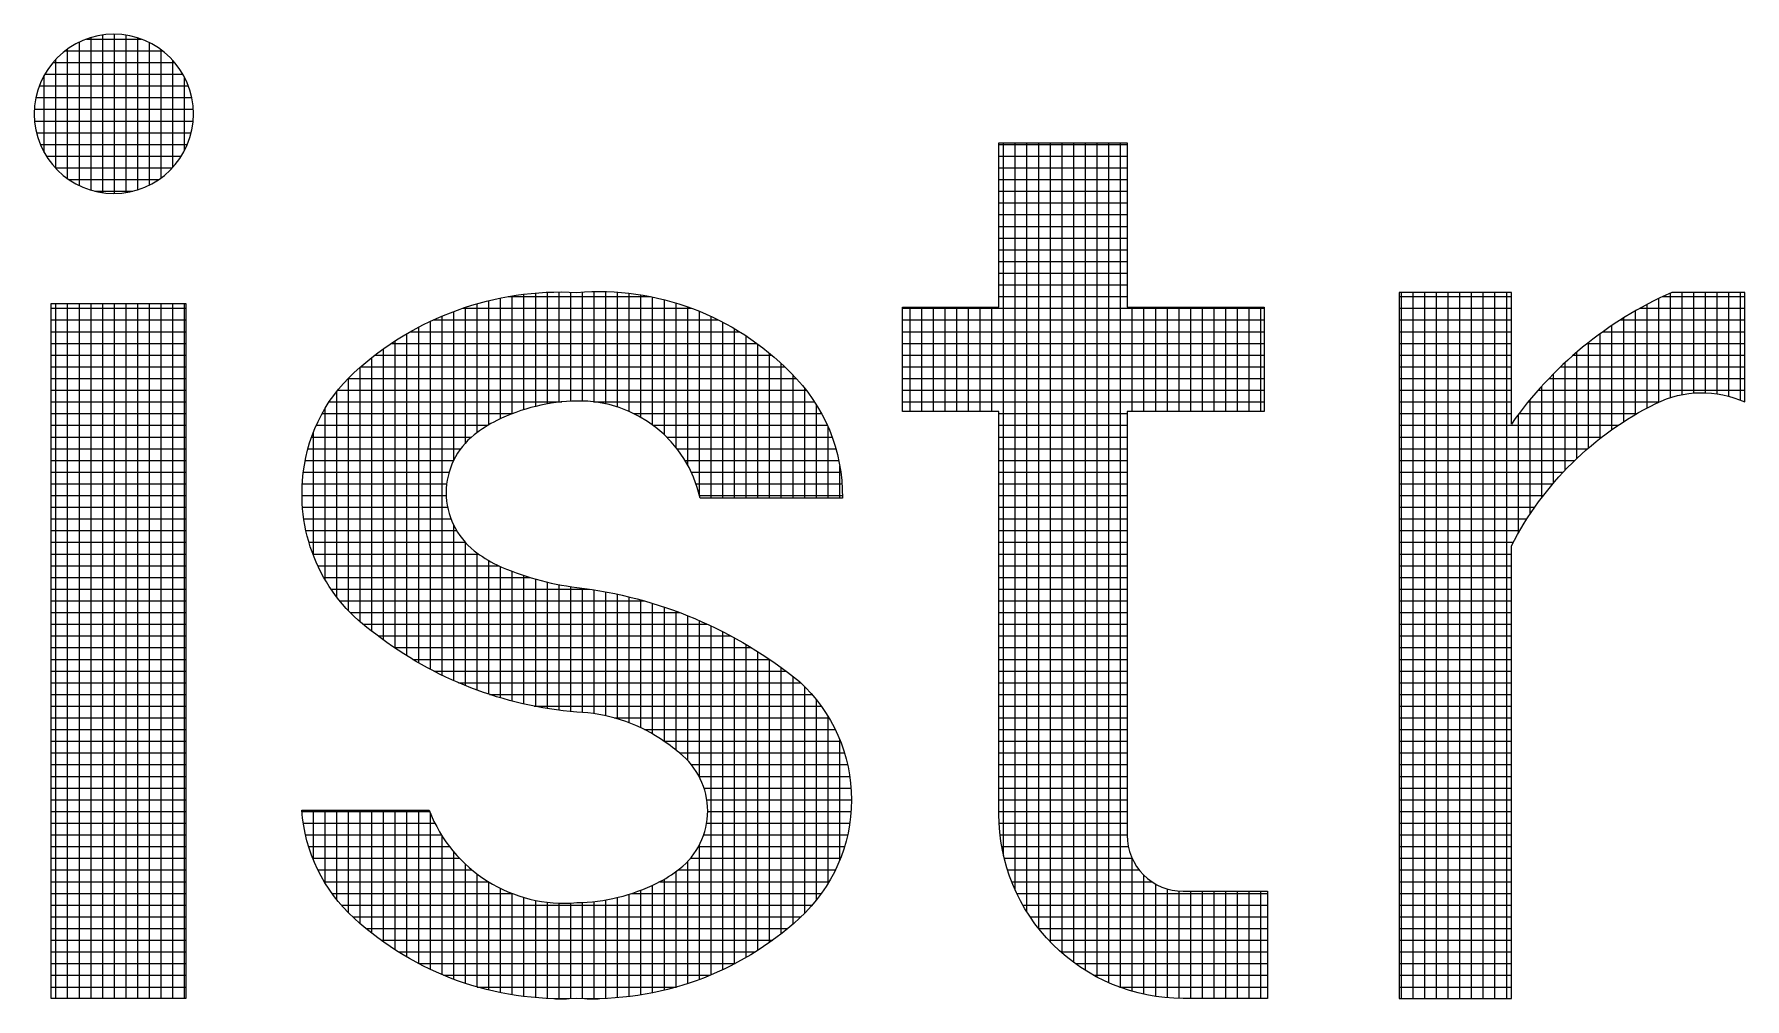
# Model space of a CAD drawing. Extents: x 0 to 841, y 0 to 594.
# Drawn here: x 725.748 to 728.239, y 98.319 to 99.722 of the extents above; entities that cross this region are included whole.
import ezdxf

# ---------------------------------------------------------------- set-up
doc = ezdxf.new("R2010")
doc.units = 0
doc.header["$LTSCALE"] = 5
doc.header["$MEASUREMENT"] = 0
doc.layers.add('한국지역난방기술주식회사 CI', color=7, linetype='Continuous')

# ---------------------------------------------------------------- blocks, each defined once
blk = doc.blocks.new('기술주CI')
at = {"layer": '한국지역난방기술주식회사 CI', "linetype": 'Continuous'}
for p, q in [((1125.6645, 136.2861), (1125.6645, 136.6757)), ((1125.6835, 136.6837), (1125.8325, 136.6837)), ((1125.6963, 136.2738), (1125.6963, 136.688)), ((1125.728, 136.2669), (1125.728, 136.6949)), ((1125.7597, 136.2648), (1125.7597, 136.697)), ((1125.7915, 136.2674), (1125.7915, 136.6944)), ((1125.8232, 136.2749), (1125.8232, 136.6869)), ((1125.855, 136.2878), (1125.855, 136.674)), ((1125.601, 136.3324), (1125.601, 136.6294)), ((1125.626, 136.652), (1125.89, 136.652)), ((1125.6327, 136.3048), (1125.6327, 136.657)), ((1125.8868, 136.3073), (1125.8868, 136.6545)), ((1125.9185, 136.3362), (1125.9185, 136.6256)), ((1125.5693, 136.3757), (1125.5693, 136.5861)), ((1125.5706, 136.5885), (1125.9454, 136.5885)), ((1125.5928, 136.6203), (1125.9232, 136.6203)), ((1125.9502, 136.3822), (1125.9502, 136.5796)), ((1125.5556, 136.5567), (1125.9604, 136.5567)), ((1125.5423, 136.4933), (1125.9738, 136.4933)), ((1125.5464, 136.525), (1125.9696, 136.525)), ((1125.5428, 136.4615), (1125.9732, 136.4615)), ((1125.548, 136.4298), (1125.968, 136.4298)), ((1125.5584, 136.398), (1125.9576, 136.398)), ((1128.1598, 136.398), (1128.508, 136.398)), ((1128.1727, 134.4681), (1128.1727, 136.402)), ((1128.2045, 134.3745), (1128.2045, 136.402)), ((1128.2362, 134.3155), (1128.2362, 136.402)), ((1128.268, 134.2706), (1128.268, 136.402)), ((1128.2998, 134.2343), (1128.2998, 136.402)), ((1128.3315, 134.2041), (1128.3315, 136.402)), ((1128.3632, 134.1786), (1128.3632, 136.402)), ((1128.395, 134.1571), (1128.395, 136.402)), ((1128.4268, 134.1388), (1128.4268, 136.402)), ((1128.4585, 134.1235), (1128.4585, 136.402)), ((1128.4903, 134.1108), (1128.4903, 136.402)), ((1125.5748, 136.3662), (1125.9412, 136.3662)), ((1128.1598, 136.3662), (1128.508, 136.3662)), ((1125.5991, 136.3345), (1125.917, 136.3345)), ((1125.6357, 136.3028), (1125.8803, 136.3028)), ((1128.1598, 136.3345), (1128.508, 136.3345)), ((1128.1598, 136.3028), (1128.508, 136.3028)), ((1125.7066, 136.271), (1125.8094, 136.271)), ((1128.1598, 136.271), (1128.508, 136.271)), ((1128.1598, 136.2392), (1128.508, 136.2392)), ((1128.1598, 136.2075), (1128.508, 136.2075)), ((1128.1598, 136.1758), (1128.508, 136.1758)), ((1128.1598, 136.144), (1128.508, 136.144)), ((1128.1598, 136.1123), (1128.508, 136.1123)), ((1128.1598, 136.0805), (1128.508, 136.0805)), ((1128.1598, 136.0487), (1128.508, 136.0487)), ((1126.7758, 135.6372), (1126.7758, 135.9742)), ((1126.8075, 135.6538), (1126.8075, 135.9813)), ((1126.8284, 135.9853), (1127.2133, 135.9853)), ((1126.8392, 135.6673), (1126.8392, 135.9871)), ((1126.871, 135.6785), (1126.871, 135.9916)), ((1126.9028, 135.6873), (1126.9028, 135.9949)), ((1126.9345, 135.694), (1126.9345, 135.9969)), ((1126.9662, 135.6987), (1126.9662, 135.9977)), ((1126.998, 135.7013), (1126.998, 135.9973)), ((1127.0297, 135.7018), (1127.0297, 135.9977)), ((1127.0615, 135.6994), (1127.0615, 135.9989)), ((1127.0933, 135.694), (1127.0933, 135.9986)), ((1127.125, 135.6854), (1127.125, 135.9971)), ((1127.1567, 135.6732), (1127.1567, 135.9941)), ((1127.1885, 135.6571), (1127.1885, 135.9897)), ((1127.2203, 135.6364), (1127.2203, 135.9838)), ((1127.252, 135.6099), (1127.252, 135.9765)), ((1128.1598, 136.017), (1128.508, 136.017)), ((1128.1598, 135.9853), (1128.508, 135.9853)), ((1129.2465, 135.9853), (1129.5509, 135.9853)), ((1129.2522, 134.0812), (1129.2522, 135.9965)), ((1129.284, 134.0812), (1129.284, 135.9965)), ((1129.3158, 134.0812), (1129.3158, 135.9965)), ((1129.3475, 134.0812), (1129.3475, 135.9965)), ((1129.3792, 134.0812), (1129.3792, 135.9965)), ((1129.411, 134.0812), (1129.411, 135.9965)), ((1129.4427, 134.0812), (1129.4427, 135.9965)), ((1129.4745, 134.0812), (1129.4745, 135.9965)), ((1129.5063, 134.0812), (1129.5063, 135.9965)), ((1129.538, 134.0812), (1129.538, 135.9965)), ((1129.9507, 135.699), (1129.9507, 135.9801)), ((1129.9614, 135.9853), (1130.1842, 135.9853)), ((1129.9825, 135.7113), (1129.9825, 135.995)), ((1130.0143, 135.7193), (1130.0143, 135.9965)), ((1130.046, 135.7236), (1130.046, 135.9965)), ((1130.0777, 135.7243), (1130.0777, 135.9965)), ((1130.1095, 135.7214), (1130.1095, 135.9965)), ((1130.1412, 135.7148), (1130.1412, 135.9965)), ((1130.173, 135.7042), (1130.173, 135.9965)), ((1125.5881, 135.9535), (1125.9533, 135.9535)), ((1125.601, 134.0812), (1125.601, 135.9662)), ((1125.6327, 134.0812), (1125.6327, 135.9662)), ((1125.6645, 134.0812), (1125.6645, 135.9662)), ((1125.6963, 134.0812), (1125.6963, 135.9662)), ((1125.728, 134.0812), (1125.728, 135.9662)), ((1125.7597, 134.0812), (1125.7597, 135.9662)), ((1125.7915, 134.0812), (1125.7915, 135.9662)), ((1125.8232, 134.0812), (1125.8232, 135.9662)), ((1125.855, 134.0812), (1125.855, 135.9662)), ((1125.8868, 134.0812), (1125.8868, 135.9662)), ((1125.9185, 134.0812), (1125.9185, 135.9662)), ((1125.9502, 134.0812), (1125.9502, 135.9662)), ((1126.6487, 134.9578), (1126.6487, 135.9323)), ((1126.6805, 135.5416), (1126.6805, 135.9449)), ((1126.7045, 135.9535), (1127.3261, 135.9535)), ((1126.7123, 135.5881), (1126.7123, 135.9561)), ((1126.744, 135.6162), (1126.744, 135.9659)), ((1127.2838, 135.5753), (1127.2838, 135.9677)), ((1127.3155, 135.5277), (1127.3155, 135.9573)), ((1127.3472, 135.4465), (1127.3472, 135.9453)), ((1127.379, 135.4387), (1127.379, 135.9315)), ((1127.8986, 135.9535), (1128.88, 135.9535)), ((1127.9188, 135.6737), (1127.9188, 135.9566)), ((1127.9505, 135.6737), (1127.9505, 135.9566)), ((1127.9823, 135.6737), (1127.9823, 135.9566)), ((1128.014, 135.6737), (1128.014, 135.9566)), ((1128.0457, 135.6737), (1128.0457, 135.9566)), ((1128.0775, 135.6737), (1128.0775, 135.9566)), ((1128.1093, 135.6737), (1128.1093, 135.9566)), ((1128.141, 135.6737), (1128.141, 135.9566)), ((1128.522, 135.6737), (1128.522, 135.9566)), ((1128.5537, 135.6737), (1128.5537, 135.9566)), ((1128.5855, 135.6737), (1128.5855, 135.9566)), ((1128.6173, 135.6737), (1128.6173, 135.9566)), ((1128.649, 135.6737), (1128.649, 135.9566)), ((1128.6807, 135.6737), (1128.6807, 135.9566)), ((1128.7125, 135.6737), (1128.7125, 135.9566)), ((1128.7442, 135.6737), (1128.7442, 135.9566)), ((1128.776, 135.6737), (1128.776, 135.9566)), ((1128.8078, 135.6737), (1128.8078, 135.9566)), ((1128.8395, 135.6737), (1128.8395, 135.9566)), ((1128.8712, 135.6737), (1128.8712, 135.9566)), ((1129.2465, 135.9535), (1129.5509, 135.9535)), ((1129.8555, 135.6458), (1129.8555, 135.9275)), ((1129.8872, 135.6653), (1129.8872, 135.9465)), ((1129.8997, 135.9535), (1130.1842, 135.9535)), ((1129.919, 135.6831), (1129.919, 135.964)), ((1125.5881, 135.9217), (1125.9533, 135.9217)), ((1125.5881, 135.89), (1125.9533, 135.89)), ((1126.5535, 135.0106), (1126.5535, 135.8846)), ((1126.5628, 135.89), (1127.4561, 135.89)), ((1126.5853, 134.9915), (1126.5853, 135.9022)), ((1126.617, 134.974), (1126.617, 135.9181)), ((1126.6249, 135.9217), (1127.3992, 135.9217)), ((1127.4108, 135.4387), (1127.4108, 135.9158)), ((1127.4425, 135.4387), (1127.4425, 135.8982)), ((1127.8986, 135.9217), (1128.88, 135.9217)), ((1127.8986, 135.89), (1128.88, 135.89)), ((1129.2465, 135.9217), (1129.5509, 135.9217)), ((1129.2465, 135.89), (1129.5509, 135.89)), ((1129.792, 135.6007), (1129.792, 135.8846)), ((1129.7994, 135.89), (1130.1842, 135.89)), ((1129.8238, 135.6243), (1129.8238, 135.9069)), ((1129.8464, 135.9217), (1130.1842, 135.9217)), ((1125.5881, 135.8583), (1125.9533, 135.8583)), ((1126.49, 135.0536), (1126.49, 135.8436)), ((1126.5112, 135.8583), (1127.5033, 135.8583)), ((1126.5218, 135.0312), (1126.5218, 135.8652)), ((1127.4742, 135.4387), (1127.4742, 135.8784)), ((1127.506, 135.4387), (1127.506, 135.8563)), ((1127.8986, 135.8583), (1128.88, 135.8583)), ((1129.2465, 135.8583), (1129.5509, 135.8583)), ((1129.7285, 135.5461), (1129.7285, 135.8345)), ((1129.7573, 135.8583), (1130.1842, 135.8583)), ((1129.7602, 135.5747), (1129.7602, 135.8606)), ((1125.5881, 135.8265), (1125.9533, 135.8265)), ((1125.5881, 135.7948), (1125.9533, 135.7948)), ((1126.4265, 135.1022), (1126.4265, 135.7935)), ((1126.4279, 135.7948), (1127.5788, 135.7948)), ((1126.4582, 135.077), (1126.4582, 135.8198)), ((1126.4668, 135.8265), (1127.5436, 135.8265)), ((1127.5377, 135.4387), (1127.5377, 135.8314)), ((1127.5695, 135.4387), (1127.5695, 135.8035)), ((1127.8986, 135.8265), (1128.88, 135.8265)), ((1127.8986, 135.7948), (1128.88, 135.7948)), ((1129.2465, 135.8265), (1129.5509, 135.8265)), ((1129.2465, 135.7948), (1129.5509, 135.7948)), ((1129.6845, 135.7948), (1130.1842, 135.7948)), ((1129.6968, 135.5144), (1129.6968, 135.8063)), ((1129.7192, 135.8265), (1130.1842, 135.8265)), ((1125.5881, 135.763), (1125.9533, 135.763)), ((1126.3937, 135.763), (1127.6103, 135.763)), ((1126.3948, 135.1326), (1126.3948, 135.764)), ((1127.6013, 135.4387), (1127.6013, 135.7724)), ((1127.8986, 135.763), (1128.88, 135.763)), ((1129.2465, 135.763), (1129.5509, 135.763)), ((1129.6333, 135.4399), (1129.6333, 135.7422)), ((1129.6527, 135.763), (1130.1842, 135.763)), ((1129.665, 135.4793), (1129.665, 135.7756)), ((1125.5881, 135.7312), (1125.9533, 135.7312)), ((1125.5881, 135.6995), (1125.9533, 135.6995)), ((1126.3423, 135.6995), (1126.9741, 135.6995)), ((1126.363, 135.1698), (1126.363, 135.728)), ((1126.3656, 135.7312), (1127.6373, 135.7312)), ((1127.0611, 135.6995), (1127.6598, 135.6995)), ((1127.633, 135.4387), (1127.633, 135.7367)), ((1127.8986, 135.7312), (1128.88, 135.7312)), ((1127.8986, 135.6995), (1128.88, 135.6995)), ((1129.2465, 135.7312), (1129.5509, 135.7312)), ((1129.2465, 135.6995), (1129.5509, 135.6995)), ((1129.5964, 135.6995), (1129.9517, 135.6995)), ((1129.6015, 135.3952), (1129.6015, 135.7057)), ((1129.6234, 135.7312), (1130.1842, 135.7312)), ((1130.1841, 135.6995), (1130.1842, 135.6995)), ((1125.5881, 135.6678), (1125.9533, 135.6678)), ((1126.3231, 135.6678), (1126.8403, 135.6678)), ((1126.3312, 135.2171), (1126.3312, 135.682)), ((1127.1685, 135.6678), (1127.6787, 135.6678)), ((1127.6647, 135.4387), (1127.6647, 135.6918)), ((1128.1598, 135.6678), (1128.508, 135.6678)), ((1129.2465, 135.6678), (1129.5509, 135.6678)), ((1129.5697, 135.3436), (1129.5697, 135.6654)), ((1129.5715, 135.6678), (1129.8914, 135.6678)), ((1125.5881, 135.636), (1125.9533, 135.636)), ((1125.5881, 135.6042), (1125.9533, 135.6042)), ((1126.2946, 135.6042), (1126.7289, 135.6042)), ((1126.2995, 135.2831), (1126.2995, 135.6174)), ((1126.3073, 135.636), (1126.7737, 135.636)), ((1127.2208, 135.636), (1127.6944, 135.636)), ((1127.2578, 135.6042), (1127.7073, 135.6042)), ((1127.6965, 135.4387), (1127.6965, 135.6313)), ((1128.1598, 135.636), (1128.508, 135.636)), ((1128.1598, 135.6042), (1128.508, 135.6042)), ((1129.2465, 135.636), (1129.8407, 135.636)), ((1129.2465, 135.6042), (1129.7966, 135.6042)), ((1125.5881, 135.5725), (1125.9533, 135.5725)), ((1126.2846, 135.5725), (1126.6994, 135.5725)), ((1127.286, 135.5725), (1127.7175, 135.5725)), ((1128.1598, 135.5725), (1128.508, 135.5725)), ((1129.2465, 135.5725), (1129.7577, 135.5725)), ((1125.5881, 135.5408), (1125.9533, 135.5408)), ((1125.5881, 135.509), (1125.9533, 135.509)), ((1126.2724, 135.509), (1126.6678, 135.509)), ((1126.2773, 135.5408), (1126.6801, 135.5408)), ((1127.3079, 135.5408), (1127.7253, 135.5408)), ((1127.325, 135.509), (1127.7308, 135.509)), ((1127.7282, 135.4387), (1127.7282, 135.5254)), ((1128.1598, 135.5408), (1128.508, 135.5408)), ((1128.1598, 135.509), (1128.508, 135.509)), ((1129.2465, 135.5408), (1129.7229, 135.5408)), ((1129.2465, 135.509), (1129.6916, 135.509)), ((1125.5881, 135.4772), (1125.9533, 135.4772)), ((1126.2696, 135.4772), (1126.6613, 135.4772)), ((1127.3381, 135.4772), (1127.7341, 135.4772)), ((1128.1598, 135.4772), (1128.508, 135.4772)), ((1129.2465, 135.4772), (1129.6633, 135.4772)), ((1125.5881, 135.4455), (1125.9533, 135.4455)), ((1126.2687, 135.4455), (1126.66, 135.4455)), ((1127.3475, 135.4455), (1127.7352, 135.4455)), ((1128.1598, 135.4455), (1128.508, 135.4455)), ((1129.2465, 135.4455), (1129.6376, 135.4455)), ((1125.5881, 135.4137), (1125.9533, 135.4137)), ((1125.5881, 135.382), (1125.9533, 135.382)), ((1126.27, 135.4137), (1126.6637, 135.4137)), ((1126.2735, 135.382), (1126.6729, 135.382)), ((1128.1598, 135.4137), (1128.508, 135.4137)), ((1128.1598, 135.382), (1128.508, 135.382)), ((1129.2465, 135.4137), (1129.6142, 135.4137)), ((1129.2465, 135.382), (1129.5929, 135.382)), ((1125.5881, 135.3503), (1125.9533, 135.3503)), ((1126.2793, 135.3503), (1126.6882, 135.3503)), ((1126.6805, 134.9431), (1126.6805, 135.3645)), ((1128.1598, 135.3503), (1128.508, 135.3503)), ((1129.2465, 135.3503), (1129.5735, 135.3503)), ((1125.5881, 135.3185), (1125.9533, 135.3185)), ((1125.5881, 135.2867), (1125.9533, 135.2867)), ((1126.2875, 135.3185), (1126.7118, 135.3185)), ((1126.2981, 135.2867), (1126.7483, 135.2867)), ((1126.7123, 134.9296), (1126.7123, 135.318)), ((1126.744, 134.9174), (1126.744, 135.2899)), ((1128.1598, 135.3185), (1128.508, 135.3185)), ((1128.1598, 135.2867), (1128.508, 135.2867)), ((1129.2465, 135.3185), (1129.556, 135.3185)), ((1129.2465, 135.2867), (1129.5509, 135.2867)), ((1125.5881, 135.255), (1125.9533, 135.255)), ((1126.3115, 135.255), (1126.8023, 135.255)), ((1126.7758, 134.9063), (1126.7758, 135.2689)), ((1126.8075, 134.8964), (1126.8075, 135.2527)), ((1126.8392, 134.8876), (1126.8392, 135.2398)), ((1128.1598, 135.255), (1128.508, 135.255)), ((1129.2465, 135.255), (1129.5509, 135.255)), ((1125.5881, 135.2233), (1125.9533, 135.2233)), ((1125.5881, 135.1915), (1125.9533, 135.1915)), ((1126.3277, 135.2233), (1126.8875, 135.2233)), ((1126.3474, 135.1915), (1127.0488, 135.1915)), ((1126.871, 134.8799), (1126.871, 135.2285)), ((1126.9028, 134.8732), (1126.9028, 135.2188)), ((1126.9345, 134.8676), (1126.9345, 135.2105)), ((1126.9662, 134.863), (1126.9662, 135.2037)), ((1126.998, 134.8595), (1126.998, 135.1983)), ((1127.0297, 134.8571), (1127.0297, 135.1941)), ((1127.0615, 134.8537), (1127.0615, 135.1896)), ((1127.0933, 134.8479), (1127.0933, 135.1841)), ((1128.1598, 135.2233), (1128.508, 135.2233)), ((1128.1598, 135.1915), (1128.508, 135.1915)), ((1129.2465, 135.2233), (1129.5509, 135.2233)), ((1129.2465, 135.1915), (1129.5509, 135.1915)), ((1125.5881, 135.1597), (1125.9533, 135.1597)), ((1126.3709, 135.1597), (1127.1973, 135.1597)), ((1127.125, 134.8396), (1127.125, 135.1777)), ((1127.1567, 134.8288), (1127.1567, 135.1704)), ((1127.1885, 134.8152), (1127.1885, 135.1622)), ((1127.2203, 134.7985), (1127.2203, 135.153)), ((1127.252, 134.7783), (1127.252, 135.1428)), ((1128.1598, 135.1597), (1128.508, 135.1597)), ((1129.2465, 135.1597), (1129.5509, 135.1597)), ((1125.5881, 135.128), (1125.9533, 135.128)), ((1125.5881, 135.0962), (1125.9533, 135.0962)), ((1126.3991, 135.128), (1127.2935, 135.128)), ((1126.4335, 135.0962), (1127.3693, 135.0962)), ((1127.2838, 134.7547), (1127.2838, 135.1317)), ((1127.3155, 134.7265), (1127.3155, 135.1194)), ((1127.3472, 134.6816), (1127.3472, 135.1061)), ((1127.379, 134.1449), (1127.379, 135.0917)), ((1128.1598, 135.128), (1128.508, 135.128)), ((1128.1598, 135.0962), (1128.508, 135.0962)), ((1129.2465, 135.128), (1129.5509, 135.128)), ((1129.2465, 135.0962), (1129.5509, 135.0962)), ((1125.5881, 135.0645), (1125.9533, 135.0645)), ((1126.4755, 135.0645), (1127.433, 135.0645)), ((1127.4108, 134.159), (1127.4108, 135.0761)), ((1127.4425, 134.1747), (1127.4425, 135.0593)), ((1128.1598, 135.0645), (1128.508, 135.0645)), ((1129.2465, 135.0645), (1129.5509, 135.0645)), ((1125.5881, 135.0328), (1125.9533, 135.0328)), ((1125.5881, 135.001), (1125.9533, 135.001)), ((1126.5195, 135.0328), (1127.4885, 135.0328)), ((1126.5691, 135.001), (1127.5378, 135.001)), ((1127.4742, 134.1923), (1127.4742, 135.0413)), ((1127.506, 134.2116), (1127.506, 135.0219)), ((1127.5377, 134.2331), (1127.5377, 135.001)), ((1128.1598, 135.0328), (1128.508, 135.0328)), ((1128.1598, 135.001), (1128.508, 135.001)), ((1129.2465, 135.0328), (1129.5509, 135.0328)), ((1129.2465, 135.001), (1129.5509, 135.001)), ((1125.5881, 134.9692), (1125.9533, 134.9692)), ((1126.626, 134.9692), (1127.5822, 134.9692)), ((1127.5695, 134.2567), (1127.5695, 134.9786)), ((1127.6013, 134.2829), (1127.6013, 134.9547)), ((1128.1598, 134.9692), (1128.508, 134.9692)), ((1129.2465, 134.9692), (1129.5509, 134.9692)), ((1125.5881, 134.9375), (1125.9533, 134.9375)), ((1125.5881, 134.9058), (1125.9533, 134.9058)), ((1126.6933, 134.9375), (1127.6222, 134.9375)), ((1126.7774, 134.9058), (1127.6528, 134.9058)), ((1127.633, 134.3122), (1127.633, 134.927)), ((1128.1598, 134.9375), (1128.508, 134.9375)), ((1128.1598, 134.9058), (1128.508, 134.9058)), ((1129.2465, 134.9375), (1129.5509, 134.9375)), ((1129.2465, 134.9058), (1129.5509, 134.9058)), ((1125.5881, 134.874), (1125.9533, 134.874)), ((1126.8989, 134.874), (1127.678, 134.874)), ((1127.6647, 134.3477), (1127.6647, 134.8915)), ((1128.1598, 134.874), (1128.508, 134.874)), ((1129.2465, 134.874), (1129.5509, 134.874)), ((1125.5881, 134.8422), (1125.9533, 134.8422)), ((1127.1159, 134.8422), (1127.6988, 134.8422)), ((1127.6965, 134.3931), (1127.6965, 134.8461)), ((1128.1598, 134.8422), (1128.508, 134.8422)), ((1129.2465, 134.8422), (1129.5509, 134.8422)), ((1125.5881, 134.8105), (1125.9533, 134.8105)), ((1125.5881, 134.7788), (1125.9533, 134.7788)), ((1127.198, 134.8105), (1127.7159, 134.8105)), ((1127.2513, 134.7788), (1127.7299, 134.7788)), ((1127.7282, 134.4563), (1127.7282, 134.7828)), ((1128.1598, 134.8105), (1128.508, 134.8105)), ((1128.1598, 134.7788), (1128.508, 134.7788)), ((1129.2465, 134.8105), (1129.5509, 134.8105)), ((1129.2465, 134.7788), (1129.5509, 134.7788)), ((1125.5881, 134.747), (1125.9533, 134.747)), ((1127.2932, 134.747), (1127.7409, 134.747)), ((1128.1598, 134.747), (1128.508, 134.747)), ((1129.2465, 134.747), (1129.5509, 134.747)), ((1125.5881, 134.7153), (1125.9533, 134.7153)), ((1125.5881, 134.6835), (1125.9533, 134.6835)), ((1127.3253, 134.7153), (1127.7494, 134.7153)), ((1127.3462, 134.6835), (1127.7553, 134.6835)), ((1128.1598, 134.7153), (1128.508, 134.7153)), ((1128.1598, 134.6835), (1128.508, 134.6835)), ((1129.2465, 134.7153), (1129.5509, 134.7153)), ((1129.2465, 134.6835), (1129.5509, 134.6835)), ((1125.5881, 134.6517), (1125.9533, 134.6517)), ((1127.3597, 134.6517), (1127.7588, 134.6517)), ((1128.1598, 134.6517), (1128.508, 134.6517)), ((1129.2465, 134.6517), (1129.5509, 134.6517)), ((1125.5881, 134.62), (1125.9533, 134.62)), ((1125.5881, 134.5883), (1125.9533, 134.5883)), ((1126.2686, 134.5883), (1126.6153, 134.5883)), ((1126.2995, 134.4574), (1126.2995, 134.5915)), ((1126.3312, 134.3945), (1126.3312, 134.5915)), ((1126.363, 134.3492), (1126.363, 134.5915)), ((1126.3948, 134.3137), (1126.3948, 134.5915)), ((1126.4265, 134.2843), (1126.4265, 134.5915)), ((1126.4582, 134.258), (1126.4582, 134.5915)), ((1126.49, 134.2342), (1126.49, 134.5915)), ((1126.5218, 134.2127), (1126.5218, 134.5915)), ((1126.5535, 134.1932), (1126.5535, 134.5915)), ((1126.5853, 134.1756), (1126.5853, 134.5915)), ((1126.617, 134.1598), (1126.617, 134.5839)), ((1127.3673, 134.62), (1127.76, 134.62)), ((1127.3696, 134.5883), (1127.7589, 134.5883)), ((1128.1598, 134.62), (1128.508, 134.62)), ((1128.1598, 134.5883), (1128.508, 134.5883)), ((1129.2465, 134.62), (1129.5509, 134.62)), ((1129.2465, 134.5883), (1129.5509, 134.5883)), ((1125.5881, 134.5565), (1125.9533, 134.5565)), ((1126.2723, 134.5565), (1126.6294, 134.5565)), ((1127.3668, 134.5565), (1127.7554, 134.5565)), ((1128.1604, 134.5565), (1128.508, 134.5565)), ((1129.2465, 134.5565), (1129.5509, 134.5565)), ((1125.5881, 134.5247), (1125.9533, 134.5247)), ((1125.5881, 134.493), (1125.9533, 134.493)), ((1126.2783, 134.5247), (1126.647, 134.5247)), ((1126.2868, 134.493), (1126.669, 134.493)), ((1126.6487, 134.1456), (1126.6487, 134.522)), ((1127.3446, 134.493), (1127.7412, 134.493)), ((1127.3472, 134.1323), (1127.3472, 134.4979)), ((1127.3587, 134.5247), (1127.7495, 134.5247)), ((1128.163, 134.5247), (1128.508, 134.5247)), ((1128.1676, 134.493), (1128.5111, 134.493)), ((1129.2465, 134.5247), (1129.5509, 134.5247)), ((1129.2465, 134.493), (1129.5509, 134.493)), ((1125.5881, 134.4613), (1125.9533, 134.4613)), ((1126.298, 134.4613), (1126.6961, 134.4613)), ((1126.6805, 134.1329), (1126.6805, 134.4786)), ((1126.7123, 134.1217), (1126.7123, 134.4452)), ((1127.3155, 134.1212), (1127.3155, 134.453)), ((1127.3229, 134.4613), (1127.7302, 134.4613)), ((1128.1744, 134.4613), (1128.5214, 134.4613)), ((1128.522, 134.1006), (1128.522, 134.46)), ((1129.2465, 134.4613), (1129.5509, 134.4613)), ((1125.5881, 134.4295), (1125.9533, 134.4295)), ((1125.5881, 134.3978), (1125.9533, 134.3978)), ((1126.312, 134.4295), (1126.7301, 134.4295)), ((1126.3293, 134.3978), (1126.7743, 134.3978)), ((1126.744, 134.112), (1126.744, 134.4185)), ((1126.7758, 134.1036), (1126.7758, 134.3969)), ((1127.2396, 134.3978), (1127.6993, 134.3978)), ((1127.252, 134.1032), (1127.252, 134.4046)), ((1127.2838, 134.1115), (1127.2838, 134.4253)), ((1127.2893, 134.4295), (1127.7163, 134.4295)), ((1128.1834, 134.4295), (1128.5407, 134.4295)), ((1128.1947, 134.3978), (1128.5749, 134.3978)), ((1128.5537, 134.0926), (1128.5537, 134.415)), ((1129.2465, 134.4295), (1129.5509, 134.4295)), ((1129.2465, 134.3978), (1129.5509, 134.3978)), ((1125.5881, 134.366), (1125.9533, 134.366)), ((1126.3502, 134.366), (1126.8381, 134.366)), ((1126.8075, 134.0965), (1126.8075, 134.3794)), ((1126.8392, 134.0908), (1126.8392, 134.3656)), ((1126.871, 134.0863), (1126.871, 134.3549)), ((1127.0933, 134.0809), (1127.0933, 134.3485)), ((1127.125, 134.0829), (1127.125, 134.3551)), ((1127.1567, 134.0861), (1127.1567, 134.3638)), ((1127.1637, 134.366), (1127.6786, 134.366)), ((1127.1885, 134.0905), (1127.1885, 134.3748)), ((1127.2203, 134.0962), (1127.2203, 134.3883)), ((1128.2085, 134.366), (1128.8885, 134.366)), ((1128.5855, 134.0868), (1128.5855, 134.3912)), ((1128.6173, 134.083), (1128.6173, 134.3779)), ((1128.649, 134.0813), (1128.649, 134.3722)), ((1128.6807, 134.0812), (1128.6807, 134.3718)), ((1128.7125, 134.0812), (1128.7125, 134.3718)), ((1128.7442, 134.0812), (1128.7442, 134.3718)), ((1128.776, 134.0812), (1128.776, 134.3718)), ((1128.8078, 134.0812), (1128.8078, 134.3718)), ((1128.8395, 134.0812), (1128.8395, 134.3718)), ((1128.8712, 134.0812), (1128.8712, 134.3718)), ((1129.2465, 134.366), (1129.5509, 134.366)), ((1125.5881, 134.3342), (1125.9533, 134.3342)), ((1125.5881, 134.3025), (1125.9533, 134.3025)), ((1126.3755, 134.3342), (1127.6535, 134.3342)), ((1126.4063, 134.3025), (1127.6231, 134.3025)), ((1126.9028, 134.083), (1126.9028, 134.3471)), ((1126.9345, 134.081), (1126.9345, 134.342)), ((1126.9662, 134.0801), (1126.9662, 134.3396)), ((1126.998, 134.0805), (1126.998, 134.3398)), ((1127.0297, 134.0806), (1127.0297, 134.3414)), ((1127.0615, 134.0801), (1127.0615, 134.3439)), ((1128.225, 134.3342), (1128.8885, 134.3342)), ((1128.2447, 134.3025), (1128.8885, 134.3025)), ((1129.2465, 134.3342), (1129.5509, 134.3342)), ((1129.2465, 134.3025), (1129.5509, 134.3025)), ((1125.5881, 134.2708), (1125.9533, 134.2708)), ((1126.4425, 134.2708), (1127.5869, 134.2708)), ((1128.2679, 134.2708), (1128.8885, 134.2708)), ((1129.2465, 134.2708), (1129.5509, 134.2708)), ((1125.5881, 134.239), (1125.9533, 134.239)), ((1126.4834, 134.239), (1127.546, 134.239)), ((1128.2953, 134.239), (1128.8885, 134.239)), ((1129.2465, 134.239), (1129.5509, 134.239)), ((1125.5881, 134.2072), (1125.9533, 134.2072)), ((1125.5881, 134.1755), (1125.9533, 134.1755)), ((1126.5303, 134.2072), (1127.4991, 134.2072)), ((1126.5855, 134.1755), (1127.4439, 134.1755)), ((1128.3279, 134.2072), (1128.8885, 134.2072)), ((1128.3676, 134.1755), (1128.8885, 134.1755)), ((1129.2465, 134.2072), (1129.5509, 134.2072)), ((1129.2465, 134.1755), (1129.5509, 134.1755)), ((1125.5881, 134.1438), (1125.9533, 134.1438)), ((1126.6531, 134.1438), (1127.3763, 134.1438)), ((1128.4177, 134.1438), (1128.8885, 134.1438)), ((1129.2465, 134.1438), (1129.5509, 134.1438)), ((1125.5881, 134.112), (1125.9533, 134.112)), ((1126.744, 134.112), (1127.2854, 134.112)), ((1126.9568, 134.0802), (1126.9869, 134.0802)), ((1127.0425, 134.0802), (1127.0726, 134.0802)), ((1128.4871, 134.112), (1128.8885, 134.112)), ((1129.2465, 134.112), (1129.5509, 134.112))]:
    blk.add_line(p, q, dxfattribs=at)
at = {"layer": '한국지역난방기술주식회사 CI'}
blk.add_lwpolyline([(1125.9741, 136.4809, 1), (1125.5419, 136.4809, 1), (1125.9741, 136.4809, -1)], format="xyb", dxfattribs=at)
for points in [[(1128.508, 136.402), (1128.508, 135.9566), (1128.88, 135.9566), (1128.88, 135.6737), (1128.508, 135.6737), (1128.508, 134.5236, 0.414214), (1128.6598, 134.3718), (1128.8885, 134.3718), (1128.8885, 134.0812), (1128.6598, 134.0812, -0.414214), (1128.1598, 134.5812), (1128.1598, 135.6737), (1127.8986, 135.6737), (1127.8986, 135.9566), (1128.1598, 135.9566), (1128.1598, 136.402)], [(1126.4105, 134.2986, -0.193309), (1126.2684, 134.5915), (1126.614, 134.5915, 0.335528), (1127.0147, 134.3409, 0.110852), (1127.232, 134.3939, 0.051477), (1127.2931, 134.4324, 0.486276), (1127.2931, 134.747, 0.028768), (1127.2412, 134.7856, 0.136074), (1127.0147, 134.858, -0.145553), (1126.4694, 135.0692, -0.270545), (1126.2703, 135.4864, -0.193309), (1126.4105, 135.7793, -0.201133), (1127.0147, 135.9966, -0.222704), (1127.5944, 135.7793, -0.205925), (1127.7351, 135.4387), (1127.3491, 135.4387, 0.356529), (1127.0147, 135.7019, 0.110852), (1126.7974, 135.6489, 0.051477), (1126.7363, 135.6104, 0.486276), (1126.7363, 135.2957, 0.051477), (1126.7974, 135.2572, 0.07481), (1127.0147, 135.196, -0.142685), (1127.6189, 134.9406, -0.439666), (1127.6189, 134.2986, -0.201133), (1127.0147, 134.0812, -0.201133)], [(1129.2465, 135.9965), (1129.2465, 134.0812), (1129.5509, 134.0812), (1129.5509, 135.3087, -0.161544), (1129.9428, 135.6953, -0.224137), (1130.1842, 135.6994), (1130.1842, 135.9965), (1129.9859, 135.9965, 0.136142), (1129.5509, 135.6395), (1129.5509, 135.9965)]]:
    blk.add_lwpolyline(points, format="xyb", close=True, dxfattribs=at)
blk.add_lwpolyline([(1125.5881, 135.9662), (1125.9533, 135.9662), (1125.9533, 134.0812), (1125.5881, 134.0812)], close=True, dxfattribs=at)

msp = doc.modelspace()

# ---------------------------------------------------------------- block references
at = {"layer": '한국지역난방기술주식회사 CI', "xscale": 0.5364893087771634, "yscale": 0.5364893087771634, "zscale": 0.5364893087771634}
msp.add_blockref('기술주CI', (121.9072, 26.386), dxfattribs=at)

doc.saveas('drawing.dxf')
